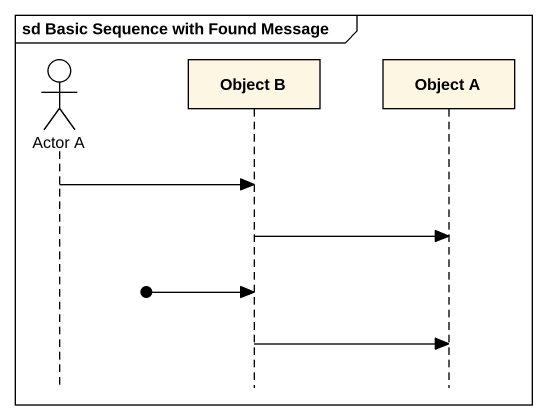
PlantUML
@startuml
mainframe sd Basic Sequence with Found Message
hide footbox
actor "Actor A" as Actor_A
participant "Object B" as Object_B
participant "Object A" as Object_A

Actor_A -> Object_B
Object_B -> Object_A
[o-> Object_B
Object_B -> Object_A
@enduml
